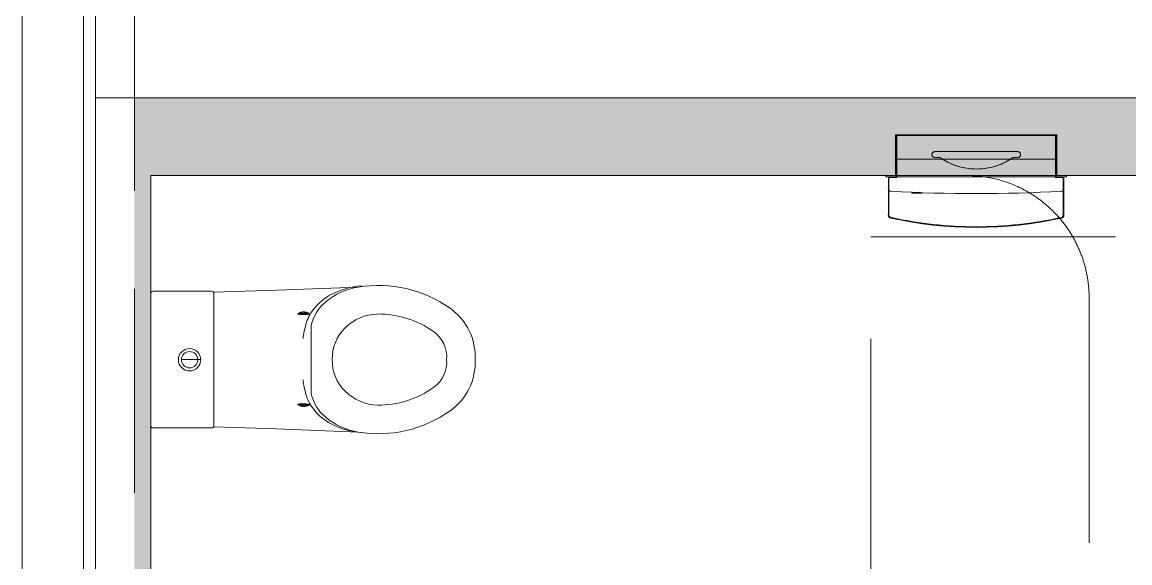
# Model space of a CAD drawing. Header units: millimetres. Extents: x 1606 to 178479, y -4237 to 231581.
# Drawn here: x 39586 to 42301, y 212186 to 213511 of the extents above; entities that cross this region are included whole.
import ezdxf

# ---------------------------------------------------------------- set-up
doc = ezdxf.new("R2010")
doc.units = ezdxf.units.MM
for name, pattern in [('_SGE_Grid Line', [13000, 12000, -500, 0, -500]), ('_SGE_Hidden', [740, 500, -240]), ('Dash', [1000, 600, -400])]:
    doc.linetypes.add(name, pattern=pattern)
for name, color, linetype, lineweight in [('0-1', 7, 'Continuous', 5), ('A-GENM-1', 9, 'Continuous', 9), ('A-WALL-1', 253, 'Continuous', 18), ('A-WALL-2', 9, 'Continuous', 9), ('A-WALL-3', 113, 'Continuous', 20), ('I-WALL-1', 9, 'Continuous', 9), ('I-WALL-2', 253, 'Continuous', 18), ('P-SANR-FIXT-1', 9, 'Continuous', 9), ('P-SANR-FIXT-2', 6, 'Dash', 9), ('P-SANR-FIXT-HDLN-1', 9, 'Dash', 9), ('S-BEAM-1', 7, '_SGE_Hidden', 18), ('S-GRID-1', 1, '_SGE_Grid Line', 13)]:
    doc.layers.add(name, color=color, linetype=linetype, lineweight=lineweight)
doc.layers.add('A-WALL-PATT-1', color=254, linetype='Continuous', lineweight=35, transparency=1)

# ---------------------------------------------------------------- blocks, each defined once
blk = doc.blocks.new('WAREHOUSE MASS - WAREHOUSE MASS-9325044-WAREHOUSE SLAB PLAN')
at = {"layer": 'A-GENM-1'}
for q in [(18810.1, 6885.7), (18810.1, 33873.2)]:
    blk.add_line((18810.1, 59033.4), q, dxfattribs=at)
blk = doc.blocks.new('WYA_PF_Accessible Bathroom_Option 3_with Shower - WC_Concealed Cistern-9388108-WAREHOUSE SLAB PLAN')
at = {"layer": 'P-SANR-FIXT-HDLN-1'}
for p, q in [((-1315, 3265), (-1315, 2238.1)), ((-1315, 2238.1), (-1315, 2220.7)), ((-1315, 2217.5), (-1315, 1828.6)), ((-1315, 1825.4), (-1315, 1807.9)), ((-1315, 1807.9), (-1315, 0)), ((1250, 0), (-1315, 0))]:
    blk.add_line(p, q, dxfattribs=at)
blk = doc.blocks.new('WYA_PF_DDA_Clearance _ Handrails_Pan - Accessible Pan_Clearance-9356463-WAREHOUSE SLAB PLAN')
at = {"layer": 'P-SANR-FIXT-2'}
for p, q in [((450, 0), (-1150, 0)), ((450, 0), (450, -1807.9)), ((-1450, -300), (-1450, -2000)), ((450, -1807.9), (450, -1825.4)), ((450, -1825.4), (450, -2000)), ((150, -2300), (-1150, -2300))]:
    blk.add_line(p, q, dxfattribs=at)
for centre, start, end in [((-1150, -300), 90, 180), ((-1150, -2000), 180, 270), ((150, -2000), 330.8961, 360), ((150, -2000), 270, 330.8961)]:
    blk.add_arc(centre, 300, start, end, dxfattribs=at)
blk = doc.blocks.new('WYA_PF_DDA_Clearance_Basin - WYA_PF_DDA Basin_Clearance-5699451-WAREHOUSE SLAB PLAN')
at = {"layer": 'P-SANR-FIXT-2'}
for p, q in [((350, 0), (150, -800)), ((575, 0), (350, 0)), ((575, 0), (800, 0)), ((800, 0), (1000, -800)), ((150, -1500), (150, -800)), ((1000, -800), (1000, -1500)), ((1000, -1500), (150, -1500))]:
    blk.add_line(p, q, dxfattribs=at)
blk = doc.blocks.new('WYA_PF_DDA_Toilet_WC_Exposed Cistern - Care800_InvisiII_Suite-9356473-WAREHOUSE SLAB PLAN')
at = {"layer": 'P-SANR-FIXT-1'}
for p, q in [((-168.8, 309.2), (-176.7, 508.6)), ((170.5, 309.2), (178.4, 508.6)), ((-110.9, 388.5), (-111.9, 388.4)), ((-82.9, 393.6), (0.9, 393.6)), ((84.6, 393.6), (0.9, 393.6)), ((111.7, 388.6), (110.7, 388.6)), ((-111.5, 360.4), (-110.5, 360.5)), ((110.4, 360.6), (111.3, 360.6)), ((-163.9, 154.2), (-168.8, 309.2)), ((165.6, 154.2), (170.5, 309.2)), ((-166.7, 6), (-166.7, 149.1)), ((162.4, 155.1), (-160.7, 155.1)), ((168.4, 6), (168.4, 149.1)), ((0.9, 122.9), (0.9, 75.4)), ((162.4, 0), (-160.7, 0))]:
    blk.add_line(p, q, dxfattribs=at)
at = {"layer": 'P-SANR-FIXT-1', "flags": 128}
for points in [[(-112.1, 388.3), (-113.3, 385.9), (-114, 384.2), (-114.5, 382.9), (-114.8, 381.8), (-115, 381), (-115.2, 380.3), (-115.3, 379.7), (-115.4, 379.2), (-115.5, 378.8), (-115.5, 378.4), (-115.6, 378.1), (-115.6, 377.8), (-115.6, 377.5), (-115.6, 377.3), (-115.7, 377), (-115.7, 376.8), (-115.7, 376.7), (-115.7, 376.5), (-115.7, 376.3), (-115.7, 376.2), (-115.7, 376), (-115.7, 375.9), (-115.7, 375.7), (-115.8, 375.6), (-115.8, 375.5), (-115.8, 375.4), (-115.8, 375.3), (-115.8, 375.2), (-115.8, 375), (-115.8, 374.9), (-115.8, 374.8), (-115.8, 374.7), (-115.8, 374.6), (-115.8, 374.5), (-115.8, 374.4), (-115.8, 374.3), (-115.8, 374.2), (-115.8, 374.1), (-115.8, 374), (-115.8, 373.9), (-115.7, 373.8), (-115.7, 373.7), (-115.7, 373.6), (-115.7, 373.5), (-115.7, 373.4), (-115.7, 373.3), (-115.7, 373.2), (-115.7, 373), (-115.7, 372.9), (-115.7, 372.8), (-115.7, 372.6), (-115.7, 372.5), (-115.7, 372.3), (-115.6, 372.1), (-115.6, 371.9), (-115.6, 371.7), (-115.6, 371.5), (-115.5, 371.3), (-115.5, 371), (-115.5, 370.7), (-115.4, 370.4), (-115.3, 370), (-115.3, 369.6), (-115.1, 369.1), (-115, 368.5), (-114.8, 367.8), (-114.6, 366.9), (-114.2, 365.8), (-113.7, 364.5), (-112.9, 362.7), (-111.7, 360.6)], [(111.5, 360.7), (112.8, 363), (113.6, 364.8), (114.1, 366.1), (114.5, 367.1), (114.7, 368), (114.9, 368.7), (115, 369.2), (115.1, 369.7), (115.2, 370.2), (115.3, 370.5), (115.3, 370.9), (115.4, 371.2), (115.4, 371.4), (115.4, 371.7), (115.5, 371.9), (115.5, 372.1), (115.5, 372.3), (115.5, 372.4), (115.5, 372.6), (115.6, 372.8), (115.6, 372.9), (115.6, 373), (115.6, 373.2), (115.6, 373.3), (115.6, 373.4), (115.6, 373.5), (115.6, 373.7), (115.6, 373.8), (115.6, 373.9), (115.6, 374), (115.6, 374.1), (115.6, 374.2), (115.6, 374.3), (115.6, 374.4), (115.6, 374.5), (115.6, 374.6), (115.6, 374.7), (115.6, 374.8), (115.6, 374.9), (115.6, 375), (115.6, 375.1), (115.6, 375.2), (115.6, 375.3), (115.6, 375.4), (115.6, 375.5), (115.6, 375.6), (115.6, 375.8), (115.6, 375.9), (115.6, 376), (115.6, 376.2), (115.6, 376.3), (115.6, 376.5), (115.6, 376.6), (115.6, 376.8), (115.6, 377), (115.5, 377.2), (115.5, 377.4), (115.5, 377.7), (115.5, 377.9), (115.4, 378.2), (115.4, 378.6), (115.3, 378.9), (115.3, 379.4), (115.2, 379.9), (115.1, 380.5), (114.9, 381.2), (114.7, 382), (114.3, 383.1), (113.9, 384.5), (113.1, 386.2), (111.9, 388.4)]]:
    blk.add_lwpolyline(points, dxfattribs=at)
at = {"layer": 'P-SANR-FIXT-1'}
for radius in [27.5, 20]:
    blk.add_circle((1.2, 95.4), radius, dxfattribs=at)
for centre, radius, start, end in [((-5, 648.8), 146.8, 87.7013, 144.6544), ((6.7, 648.8), 146.8, 35.3456, 92.2987), ((123.1, 557.9), 303.9, 144.6544, 189.3456), ((-121.4, 557.9), 303.9, 350.6544, 35.3456), ((-5, 648.8), 76.8, 85.6025, 144.6544), ((6.7, 648.8), 76.8, 35.3456, 94.3975), ((123.1, 557.9), 233.9, 144.6544, 180.475), ((-121.4, 557.9), 233.9, 359.525, 35.3456), ((8, 559.6), 118.8, 181.7513, 224.4006), ((-6.3, 559.6), 118.8, 315.5994, 358.2487), ((2.1, 528), 182, 183.2678, 208.0625), ((-2.1, 528), 182, 331.9375, 356.7322), ((-10.3, 536), 168.7, 189.3456, 219.433), ((12, 536), 168.7, 320.567, 350.6544), ((-2.1, 549.8), 104.7, 224.4006, 271.5994), ((3.8, 549.8), 104.7, 268.4006, 315.5994), ((-36.7, 507.3), 138, 208.0625, 231.9375), ((36.7, 507.3), 138, 308.0625, 331.9375), ((-60.9, 494.4), 103.2, 219.433, 257.6532), ((62.6, 494.4), 103.2, 282.3468, 320.567), ((-57.7, 480.5), 103.9, 231.9375, 254.2974), ((-10.3, 664.7), 294.1, 255.1109, 262.1097), ((10.3, 664.7), 294.1, 277.8903, 284.8891), ((57.7, 480.5), 103.9, 285.7026, 308.0625), ((-160.7, 149.1), 6, 90, 180.0016), ((162.4, 149.1), 6, 359.9984, 89.9995), ((-160.7, 6), 6, 180.1507, 270.2694), ((162.4, 6), 6, 269.7306, 359.8493)]:
    blk.add_arc(centre, radius, start, end, dxfattribs=at)
for centre, major_axis, ratio, start_param, end_param in [((-111.7, 374.4), (-0.2, 14), 0.094135, 0, 3.140296), ((-110.7, 374.5), (-0.2, 14), 0.094135, 0, 3.140296), ((-111.7, 374.4), (-0.2, 14), 0.094135, 3.141593, 6.281889), ((-110.7, 374.5), (-0.2, 14), 0.094135, 3.141593, 6.281889), ((110.5, 374.6), (0.2, 14), 0.093991, 0.001291, 3.141593), ((111.5, 374.6), (0.2, 14), 0.093991, 0.001291, 3.141593), ((110.5, 374.6), (0.2, 14), 0.093991, 3.142884, 6.283185), ((111.5, 374.6), (0.2, 14), 0.093991, 3.142884, 6.283185)]:
    blk.add_ellipse(centre, major_axis=major_axis, ratio=ratio, start_param=start_param, end_param=end_param, dxfattribs=at)
blk = doc.blocks.new('WYA_PF_Paper Towel Dispense_Wall Tower_PTD_Bobrick - B-43944-9356477-WAREHOUSE SLAB PLAN')
at = {"layer": 'P-SANR-FIXT-1'}
for p, q in [((32025.7, 213235.1), (32420.9, 213235.1)), ((32420.9, 213235.1), (32025.7, 213235.1)), ((32025.7, 213235.1), (32025.7, 213135.1)), ((32025.7, 213135.1), (32025.7, 213235.1)), ((32028.8, 213233.5), (32027.2, 213233.5)), ((32027.2, 213233.5), (32027.2, 213135.1)), ((32027.2, 213233.5), (32027.2, 213135.1)), ((32028.8, 213233.5), (32027.2, 213233.5)), ((32027.2, 213233.5), (32027.2, 213135.1)), ((32027.2, 213174.9), (32027.2, 213233.5)), ((32419.4, 213233.5), (32027.2, 213233.5)), ((32027.2, 213233.5), (32419.4, 213233.5)), ((32419.4, 213233.5), (32027.2, 213233.5)), ((32027.2, 213233.5), (32027.2, 213135.1)), ((32027.2, 213135.1), (32027.2, 213233.5)), ((32028.8, 213233.5), (32417.8, 213233.5)), ((32028.8, 213203.4), (32028.8, 213233.4)), ((32028.8, 213203.4), (32028.8, 213233.4)), ((32419.4, 213233.5), (32417.8, 213233.5)), ((32417.8, 213233.5), (32417.8, 213203.5)), ((32417.8, 213233.5), (32417.8, 213203.5)), ((32419.4, 213233.5), (32417.8, 213233.5)), ((32419.4, 213135.1), (32419.4, 213233.5)), ((32419.4, 213135.1), (32419.4, 213233.5)), ((32419.4, 213135.1), (32419.4, 213233.5)), ((32419.4, 213233.5), (32419.4, 213174.9)), ((32419.4, 213135.1), (32419.4, 213233.5)), ((32419.4, 213135.1), (32419.4, 213233.5)), ((32420.9, 213135.1), (32420.9, 213235.1)), ((32420.9, 213135.1), (32420.9, 213235.1)), ((32028.8, 213135.1), (32028.8, 213203.2)), ((32028.8, 213135.1), (32028.8, 213203.2)), ((32417.8, 213203.4), (32417.8, 213175)), ((32417.8, 213203.4), (32417.8, 213175)), ((32027.2, 213135.1), (32027.2, 213174.9)), ((32027.2, 213174.9), (32419.4, 213174.9)), ((32325.2, 213193.6), (32122, 213193.6)), ((32122, 213193.6), (32325.2, 213193.6)), ((32122, 213179.3), (32134.6, 213179.3)), ((32134.6, 213179.3), (32122, 213179.3)), ((32314.1, 213179.3), (32325.2, 213179.3)), ((32325.2, 213179.3), (32314.1, 213179.3)), ((32417.8, 213174.9), (32417.8, 213135.1)), ((32417.8, 213174.9), (32417.8, 213135.1)), ((32419.4, 213174.9), (32419.4, 213135.1)), ((32001.8, 213135.1), (32001.8, 213131.9)), ((32008.2, 213135.1), (32001.8, 213135.1)), ((32008.2, 213135.1), (32001.8, 213135.1)), ((32001.8, 213131.9), (32008.2, 213131.9)), ((32001.8, 213131.9), (32008.2, 213131.9)), ((32008.2, 213135.1), (32438.4, 213135.1)), ((32025.7, 213135.1), (32008.2, 213135.1)), ((32027.2, 213131.9), (32008.2, 213131.9)), ((32008.2, 213131.9), (32008.2, 213103)), ((32008.2, 213103), (32008.2, 213131.9)), ((32008.2, 213131.9), (32027.2, 213131.9)), ((32008.2, 213131.9), (32027.2, 213131.9)), ((32438.4, 213131.9), (32008.2, 213131.9)), ((32027.2, 213131.9), (32008.2, 213131.9)), ((32008.2, 213131.9), (32438.4, 213131.9)), ((32008.2, 213131.9), (32008.2, 213103)), ((32008.2, 213103), (32008.2, 213131.9)), ((32009.8, 213101.3), (32009.8, 213130.3)), ((32009.8, 213130.3), (32028.8, 213130.3)), ((32009.8, 213130.3), (32028.8, 213130.3)), ((32009.8, 213101.3), (32009.8, 213130.3)), ((32420.9, 213135.1), (32025.7, 213135.1)), ((32027.2, 213135.1), (32027.2, 213131.9)), ((32027.2, 213135.1), (32027.2, 213131.9)), ((32027.2, 213135.1), (32027.2, 213131.9)), ((32027.2, 213131.9), (32027.2, 213135.1)), ((32419.4, 213135.1), (32027.2, 213135.1)), ((32027.2, 213135.1), (32419.4, 213135.1)), ((32027.2, 213131.9), (32028.8, 213131.9)), ((32419.4, 213131.9), (32027.2, 213131.9)), ((32028.8, 213131.9), (32028.8, 213135.1)), ((32028.8, 213131.9), (32028.8, 213135.1)), ((32417.8, 213135.1), (32028.8, 213135.1)), ((32028.8, 213135.1), (32417.8, 213135.1)), ((32417.8, 213135.1), (32028.8, 213135.1)), ((32028.8, 213135.1), (32417.8, 213135.1)), ((32028.8, 213131.9), (32417.8, 213131.9)), ((32028.8, 213130.3), (32028.8, 213131.9)), ((32028.8, 213131.9), (32417.8, 213131.9)), ((32028.8, 213131.9), (32417.8, 213131.9)), ((32417.8, 213131.9), (32028.8, 213131.9)), ((32417.8, 213135.1), (32417.8, 213131.9)), ((32417.8, 213135.1), (32417.8, 213131.9)), ((32417.8, 213131.9), (32419.4, 213131.9)), ((32417.8, 213131.9), (32417.8, 213130.3)), ((32417.8, 213130.3), (32436.8, 213130.3)), ((32417.8, 213130.3), (32436.8, 213130.3)), ((32419.4, 213131.9), (32419.4, 213135.1)), ((32419.4, 213131.9), (32419.4, 213135.1)), ((32419.4, 213131.9), (32419.4, 213135.1)), ((32419.4, 213131.9), (32419.4, 213135.1)), ((32438.4, 213131.9), (32419.4, 213131.9)), ((32419.4, 213131.9), (32438.4, 213131.9)), ((32419.4, 213131.9), (32438.4, 213131.9)), ((32438.4, 213131.9), (32419.4, 213131.9)), ((32438.4, 213135.1), (32420.9, 213135.1)), ((32436.8, 213130.3), (32436.8, 213101.3)), ((32436.8, 213130.3), (32436.8, 213101.3)), ((32444.8, 213135.1), (32438.4, 213135.1)), ((32444.8, 213135.1), (32438.4, 213135.1)), ((32438.4, 213103), (32438.4, 213131.9)), ((32438.4, 213131.9), (32438.4, 213103)), ((32438.4, 213131.9), (32444.8, 213131.9)), ((32438.4, 213131.9), (32444.8, 213131.9)), ((32438.4, 213103), (32438.4, 213131.9)), ((32438.4, 213103), (32438.4, 213131.9)), ((32444.8, 213131.9), (32444.8, 213135.1)), ((32008.2, 213103), (32008.2, 213038.4)), ((32008.2, 213038.4), (32008.2, 213103)), ((32009.8, 213038.4), (32009.8, 213101.3)), ((32009.8, 213038.4), (32009.8, 213101.3)), ((32066.1, 213094), (32066.1, 213092)), ((32066.1, 213092), (32091.5, 213092)), ((32066.1, 213092), (32091.5, 213092)), ((32091.5, 213092), (32091.5, 213093)), ((32436.8, 213101.3), (32436.8, 213038.4)), ((32436.8, 213101.3), (32436.8, 213038.4)), ((32438.4, 213038.4), (32438.4, 213103)), ((32438.4, 213103), (32438.4, 213038.4))]:
    blk.add_line(p, q, dxfattribs=at)
for centre, radius, start, end in [((32122, 213186.4), 7.14, 90, 270), ((32224.3, 213307.9), 156.8, 235.0887, 304.9113), ((32325.2, 213186.4), 7.14, 270, 90), ((32014.5, 213103), 6.35, 180, 266.7124), ((32014.5, 213103), 6.35, 180, 194.4521), ((32014.5, 213103), 6.35, 194.4521, 252.2603), ((32014.5, 213103), 6.35, 252.2603, 266.7124), ((32223.3, 216737.2), 3646.5, 266.7124, 273.2876), ((32223.3, 216737.2), 3646.5, 266.7124, 273.2876), ((32432.1, 213103), 6.35, 273.2876, 0), ((32432.1, 213103), 6.35, 273.2876, 287.7397), ((32432.1, 213103), 6.35, 287.7397, 345.5479), ((32432.1, 213103), 6.35, 345.5479, 360), ((32016.1, 213038.4), 7.94, 180, 257.6782), ((32016.1, 213038.4), 7.94, 180, 257.6782), ((32016.1, 213038.4), 6.35, 180, 257.6782), ((32016.1, 213038.4), 6.35, 180, 257.6782), ((32430.5, 213038.4), 6.35, 282.3218, 0), ((32430.5, 213038.4), 6.35, 282.3218, 0), ((32430.5, 213038.4), 7.94, 282.3218, 0), ((32430.5, 213038.4), 7.94, 282.3218, 0), ((32223.3, 213986.8), 978.7, 257.6782, 282.3218), ((32223.3, 213986.8), 978.7, 257.6782, 282.3218), ((32223.3, 213986.8), 977.1, 257.6782, 282.3218), ((32223.3, 213986.8), 977.1, 257.6782, 263.8391), ((32223.3, 213986.8), 977.1, 263.8391, 270), ((32223.3, 213986.8), 977.1, 270, 276.1609), ((32223.3, 213986.8), 977.1, 276.1609, 282.3218)]:
    blk.add_arc(centre, radius, start, end, dxfattribs=at)
for points, knots in [([(32122, 213193.6), (32121.6, 213193.6), (32120.7, 213193.5), (32119.5, 213193.2), (32118.4, 213192.6), (32117.3, 213191.9), (32116.5, 213190.9), (32115.8, 213189.9), (32115.3, 213188.8), (32114.8, 213187), (32114.9, 213185.1), (32115.6, 213183.1), (32116.3, 213182.1), (32117, 213181.3), (32117.8, 213180.7), (32119.4, 213179.6), (32120.9, 213179.3), (32122, 213179.3)], [0, 0, 0, 0, 0.055556, 0.111111, 0.166667, 0.222222, 0.277778, 0.333333, 0.388889, 0.444444, 0.583333, 0.652778, 0.722222, 0.756944, 0.791667, 0.861111, 1, 1, 1, 1]), ([(32325.2, 213179.3), (32325.7, 213179.3), (32326.3, 213179.4), (32327.2, 213179.6), (32327.9, 213179.8), (32328.7, 213180.2), (32329.4, 213180.6), (32330.1, 213181.1), (32330.8, 213181.9), (32331.7, 213183.2), (32332.5, 213185.4), (32332.4, 213187.7), (32331.7, 213189.7), (32330.8, 213191), (32329.7, 213192.1), (32327.9, 213193.2), (32326.4, 213193.6), (32325.2, 213193.6)], [0, 0, 0, 0, 0.055556, 0.083333, 0.111111, 0.166667, 0.194444, 0.222222, 0.277778, 0.333333, 0.444444, 0.583333, 0.652778, 0.722222, 0.791667, 0.861111, 1, 1, 1, 1])]:
    blk.add_open_spline(points, degree=3, knots=knots, dxfattribs=at)
for points in [[(32134.6, 213179.3), (32139.8, 213175.7), (32150.5, 213169.1), (32167.7, 213161.2), (32185.9, 213155.5), (32204.9, 213151.9), (32224.3, 213150.7), (32243.8, 213151.9), (32262.7, 213155.5), (32280.9, 213161.2), (32298.2, 213169.1), (32308.9, 213175.7), (32314.1, 213179.3)], [(32066.1, 213094), (32066.1, 213094), (32066.7, 213094), (32068.9, 213093.9), (32072.4, 213093.8), (32076.6, 213093.6), (32081.1, 213093.4), (32085.3, 213093.3), (32088.8, 213093.1), (32091, 213093), (32091.5, 213093), (32091.5, 213093)], [(32091.5, 213093), (32091.5, 213093), (32091, 213093), (32088.8, 213093.1), (32085.3, 213093.3), (32081.1, 213093.4), (32076.6, 213093.6), (32072.4, 213093.8), (32068.9, 213093.9), (32066.7, 213094), (32066.1, 213094), (32066.1, 213094)]]:
    blk.add_open_spline(points, degree=3, dxfattribs=at)
blk = doc.blocks.new('23068_Challenger Spec EF_Central_v23_rvt-1-WAREHOUSE SLAB PLAN')
at = {"layer": 'A-WALL-PATT-1'}
blk.add_hatch(color=256, dxfattribs=at).paths.add_polyline_path([(32810.3, 213135.1), (32810.3, 213325.1), (30160.3, 213325.1), (30160.3, 213135.1), (32438.4, 213135.1)])
h = blk.add_hatch(color=256, dxfattribs=at)
h.paths.add_polyline_path([(30200.3, 208779.1), (30200.3, 211317.6), (30160.3, 211317.6), (30160.3, 208779.1)])
h.paths.add_polyline_path([(30200.3, 211617.6), (30200.3, 213135.1), (30160.3, 213135.1), (30160.3, 211617.6)])
at = {"layer": 'A-WALL-1'}
for p, q in [((29885.3, 215270.1), (29885.3, 191610.1)), ((30065.3, 213325.1), (30065.3, 215270.1)), ((33655.3, 213325.1), (30065.3, 213325.1)), ((30065.3, 213325.1), (30065.3, 213135.1)), ((30065.3, 213135.1), (30065.3, 213325.1)), ((30065.3, 191610.1), (30065.3, 213135.1)), ((30200.3, 213135.1), (32008.2, 213135.1)), ((32008.2, 213135.1), (32025.7, 213135.1)), ((32028.8, 213135.1), (32417.8, 213135.1)), ((32420.9, 213135.1), (32438.4, 213135.1)), ((32438.4, 213135.1), (33465.3, 213135.1))]:
    blk.add_line(p, q, dxfattribs=at)
at = {"layer": 'A-WALL-2'}
for p, q in [((29885.3, 215270.1), (29885.3, 191610.1)), ((30065.3, 213325.1), (30065.3, 215270.1)), ((33655.3, 213325.1), (30065.3, 213325.1)), ((30065.3, 213135.1), (30065.3, 213325.1)), ((30065.3, 208265.1), (30065.3, 213325.1)), ((30200.3, 213135.1), (32008.2, 213135.1)), ((32008.2, 213135.1), (32025.7, 213135.1)), ((32028.8, 213135.1), (32417.8, 213135.1)), ((32420.9, 213135.1), (32438.4, 213135.1)), ((32438.4, 213135.1), (33465.3, 213135.1))]:
    blk.add_line(p, q, dxfattribs=at)
at = {"layer": 'I-WALL-1'}
for p, q in [((30065.3, 213135.1), (30065.3, 208380.1)), ((30200.3, 210570.1), (30200.3, 213135.1))]:
    blk.add_line(p, q, dxfattribs=at)
at = {"layer": 'I-WALL-2'}
for p, q in [((30065.3, 213135.1), (30065.3, 208380.1)), ((30200.3, 210570.1), (30200.3, 213135.1))]:
    blk.add_line(p, q, dxfattribs=at)
at = {"layer": 'A-GENM-1'}
blk.add_blockref('WAREHOUSE MASS - WAREHOUSE MASS-9325044-WAREHOUSE SLAB PLAN', (11225.2, 156251.9), dxfattribs=at)
at = {"layer": 'P-SANR-FIXT-1'}
blk.add_blockref('WYA_PF_Paper Towel Dispense_Wall Tower_PTD_Bobrick - B-43944-9356477-WAREHOUSE SLAB PLAN', (0, 0), dxfattribs=at)
for name, p, rotation in [('WYA_PF_Accessible Bathroom_Option 3_with Shower - WC_Concealed Cistern-9388108-WAREHOUSE SLAB PLAN', (30200.3, 211820.1), 270.0000000000001), ('WYA_PF_DDA_Clearance _ Handrails_Pan - Accessible Pan_Clearance-9356463-WAREHOUSE SLAB PLAN', (30200.3, 212685.1), 90.00000000000026), ('WYA_PF_DDA_Clearance_Basin - WYA_PF_DDA Basin_Clearance-5699451-WAREHOUSE SLAB PLAN', (33465.3, 213135.1), 270.0000000000006), ('WYA_PF_DDA_Toilet_WC_Exposed Cistern - Care800_InvisiII_Suite-9356473-WAREHOUSE SLAB PLAN', (30200.3, 212685.1), 270.0000000000001)]:
    blk.add_blockref(name, p, dxfattribs=dict(at, rotation=rotation))

msp = doc.modelspace()

# ---------------------------------------------------------------- linework, layer by layer
at = {"layer": 'A-WALL-3'}
for p, q in [((39586, 215275.1), (39586, 191610.1)), ((39766, 191610.1), (39766, 215275.1))]:
    msp.add_line(p, q, dxfattribs=at)
at = {"layer": 'S-BEAM-1'}
msp.add_line((39861, 211617.6), (39861, 214124.1), dxfattribs=at)
at = {"layer": 'S-GRID-1'}
msp.add_line((39586, 228981.4), (39586, 152677.4), dxfattribs=at)

# ---------------------------------------------------------------- block references
at = {"layer": '0-1'}
msp.add_blockref('23068_Challenger Spec EF_Central_v23_rvt-1-WAREHOUSE SLAB PLAN', (9700.7, 0), dxfattribs=at)

doc.saveas('drawing.dxf')
